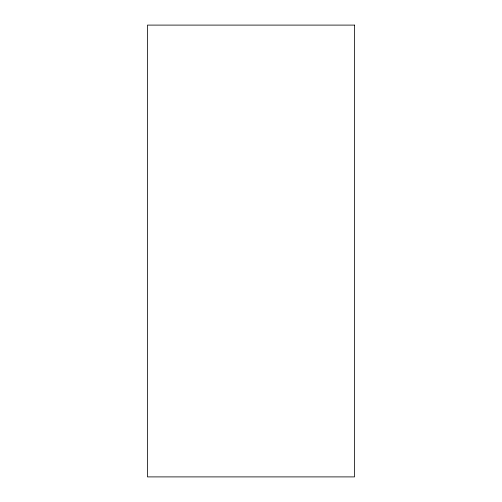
<?xml version="1.0" encoding="UTF-8"?>
<svg xmlns="http://www.w3.org/2000/svg" width="502" height="502" viewBox="0 0 502 502"><rect width="100%" height="100%" fill="white"/><g stroke="black" fill="none" stroke-linecap="round" stroke-linejoin="round"><path stroke-width="0.75" d="M354.537 25.1L147.462 25.1L147.462 476.9L354.537 476.9L354.537 25.1"/></g></svg>
